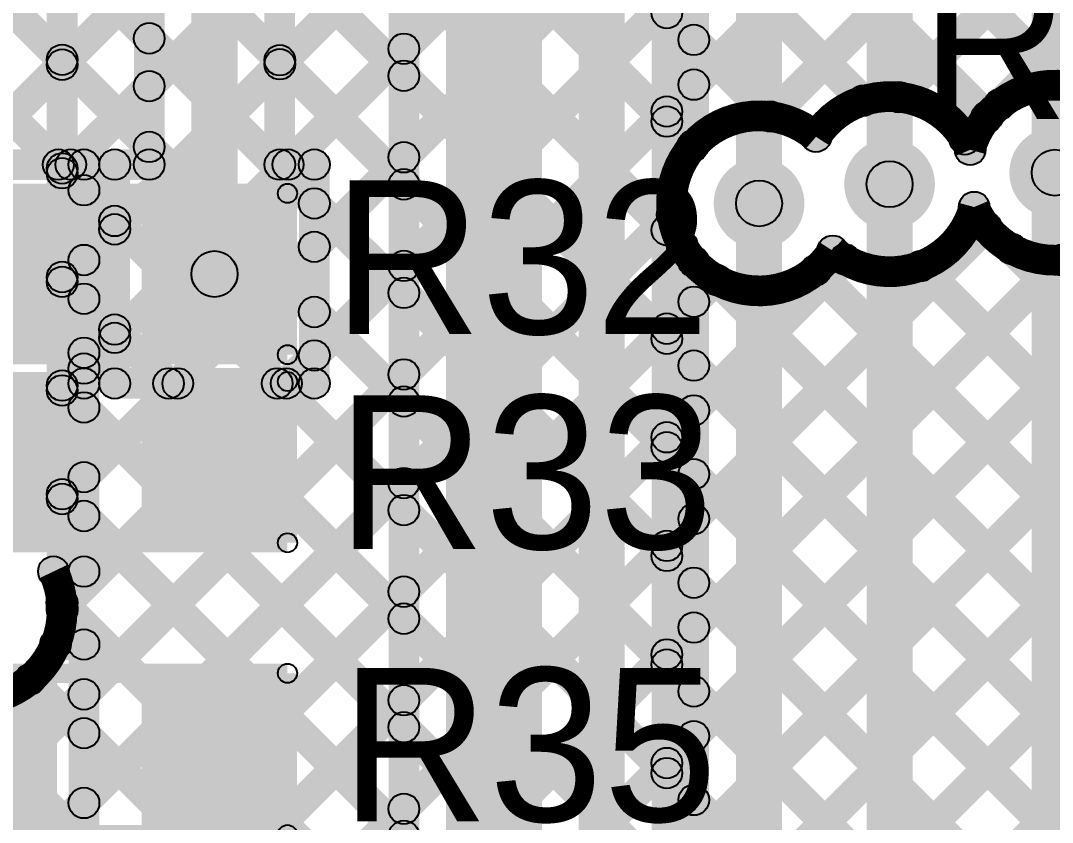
# Model space of a CAD drawing. Header units: millimetres. Extents: x -0.28 to 3.03, y -0.05 to 3.12.
# Drawn here: x 0.5907 to 0.8594, y 1.3038 to 1.5126 of the extents above; entities that cross this region are included whole.
import ezdxf

# ---------------------------------------------------------------- set-up
doc = ezdxf.new("R2010")
doc.units = ezdxf.units.MM
doc.header["$MEASUREMENT"] = 0
for name, color, linetype in [('BottomLayer', 5, 'Continuous'), ('TopLayer', 1, 'Continuous'), ('TopOverlay', 2, 'Continuous'), ('TopPaste', 8, 'Continuous'), ('TopSolder', 216, 'Continuous'), ('ViaHoleLayer', 16, 'Continuous')]:
    doc.layers.add(name, color=color, linetype=linetype)

# ---------------------------------------------------------------- blocks, each defined once
blk = doc.blocks.new('R__0603_36')
at = {"layer": 'TopLayer'}
for points in [[(-0.015, 0.0175), (-0.015, -0.0175), (-0.045, -0.0175), (-0.045, 0.0175)], [(0.045, 0.0175), (0.045, -0.0175), (0.015, -0.0175), (0.015, 0.0175)]]:
    blk.add_hatch(color=1, dxfattribs=at).paths.add_polyline_path(points)
at = {"layer": 'TopOverlay'}
h = blk.add_hatch(color=2, dxfattribs=at)
edge = h.paths.add_edge_path()
edge.add_arc((-0.049, 0.021), 0.0025, 0, 360)
h = blk.add_hatch(color=2, dxfattribs=at)
edge = h.paths.add_edge_path()
edge.add_arc((-0.049, 0.021), 0.0025, 0, 360)
for points in [[(-0.049, 0.0185), (-0.049, 0.0235), (0.049, 0.0235), (0.049, 0.0185)], [(-0.0465, -0.021), (-0.0515, -0.021), (-0.0515, 0.021), (-0.0465, 0.021)], [(0.0515, -0.021), (0.0465, -0.021), (0.0465, 0.021), (0.0515, 0.021)], [(-0.049, -0.0235), (-0.049, -0.0185), (0.049, -0.0185), (0.049, -0.0235)]]:
    blk.add_hatch(color=2, dxfattribs=at).paths.add_polyline_path(points)
h = blk.add_hatch(color=2, dxfattribs=at)
edge = h.paths.add_edge_path()
edge.add_arc((0.049, 0.021), 0.0025, 0, 360)
h = blk.add_hatch(color=2, dxfattribs=at)
edge = h.paths.add_edge_path()
edge.add_arc((0.049, 0.021), 0.0025, 0, 360)
h = blk.add_hatch(color=2, dxfattribs=at)
edge = h.paths.add_edge_path()
edge.add_arc((-0.049, -0.021), 0.0025, 0, 360)
h = blk.add_hatch(color=2, dxfattribs=at)
edge = h.paths.add_edge_path()
edge.add_arc((-0.049, -0.021), 0.0025, 0, 360)
h = blk.add_hatch(color=2, dxfattribs=at)
edge = h.paths.add_edge_path()
edge.add_arc((0.049, -0.021), 0.0025, 0, 360)
h = blk.add_hatch(color=2, dxfattribs=at)
edge = h.paths.add_edge_path()
edge.add_arc((0.049, -0.021), 0.0025, 0, 360)
at = {"layer": 'TopPaste'}
for points in [[(-0.015, 0.0175), (-0.015, -0.0175), (-0.045, -0.0175), (-0.045, 0.0175)], [(0.045, 0.0175), (0.045, -0.0175), (0.015, -0.0175), (0.015, 0.0175)]]:
    blk.add_hatch(color=8, dxfattribs=at).paths.add_polyline_path(points)
at = {"layer": 'TopSolder'}
for points in [[(-0.011, 0.0215), (-0.011, -0.0215), (-0.049, -0.0215), (-0.049, 0.0215)], [(0.049, 0.0215), (0.049, -0.0215), (0.011, -0.0215), (0.011, 0.0215)]]:
    blk.add_hatch(color=216, dxfattribs=at).paths.add_polyline_path(points)
at = {"layer": 'TopOverlay'}
for centre in [(-0.049, 0.021), (-0.049, 0.021), (0.049, 0.021), (0.049, 0.021), (-0.049, -0.021), (-0.049, -0.021), (0.049, -0.021), (0.049, -0.021)]:
    blk.add_circle(centre, 0.0025, dxfattribs=at)
blk = doc.blocks.new('R__0603_38')
at = {"layer": 'TopLayer'}
for points in [[(-0.015, 0.0175), (-0.015, -0.0175), (-0.045, -0.0175), (-0.045, 0.0175)], [(0.045, 0.0175), (0.045, -0.0175), (0.015, -0.0175), (0.015, 0.0175)]]:
    blk.add_hatch(color=1, dxfattribs=at).paths.add_polyline_path(points)
at = {"layer": 'TopOverlay'}
h = blk.add_hatch(color=2, dxfattribs=at)
edge = h.paths.add_edge_path()
edge.add_arc((-0.049, 0.021), 0.0025, 0, 360)
h = blk.add_hatch(color=2, dxfattribs=at)
edge = h.paths.add_edge_path()
edge.add_arc((-0.049, 0.021), 0.0025, 0, 360)
for points in [[(-0.049, 0.0185), (-0.049, 0.0235), (0.049, 0.0235), (0.049, 0.0185)], [(-0.0465, -0.021), (-0.0515, -0.021), (-0.0515, 0.021), (-0.0465, 0.021)], [(0.0515, -0.021), (0.0465, -0.021), (0.0465, 0.021), (0.0515, 0.021)], [(-0.049, -0.0235), (-0.049, -0.0185), (0.049, -0.0185), (0.049, -0.0235)]]:
    blk.add_hatch(color=2, dxfattribs=at).paths.add_polyline_path(points)
h = blk.add_hatch(color=2, dxfattribs=at)
edge = h.paths.add_edge_path()
edge.add_arc((0.049, 0.021), 0.0025, 0, 360)
h = blk.add_hatch(color=2, dxfattribs=at)
edge = h.paths.add_edge_path()
edge.add_arc((0.049, 0.021), 0.0025, 0, 360)
h = blk.add_hatch(color=2, dxfattribs=at)
edge = h.paths.add_edge_path()
edge.add_arc((-0.049, -0.021), 0.0025, 0, 360)
h = blk.add_hatch(color=2, dxfattribs=at)
edge = h.paths.add_edge_path()
edge.add_arc((-0.049, -0.021), 0.0025, 0, 360)
h = blk.add_hatch(color=2, dxfattribs=at)
edge = h.paths.add_edge_path()
edge.add_arc((0.049, -0.021), 0.0025, 0, 360)
h = blk.add_hatch(color=2, dxfattribs=at)
edge = h.paths.add_edge_path()
edge.add_arc((0.049, -0.021), 0.0025, 0, 360)
at = {"layer": 'TopPaste'}
for points in [[(-0.015, 0.0175), (-0.015, -0.0175), (-0.045, -0.0175), (-0.045, 0.0175)], [(0.045, 0.0175), (0.045, -0.0175), (0.015, -0.0175), (0.015, 0.0175)]]:
    blk.add_hatch(color=8, dxfattribs=at).paths.add_polyline_path(points)
at = {"layer": 'TopSolder'}
for points in [[(-0.011, 0.0215), (-0.011, -0.0215), (-0.049, -0.0215), (-0.049, 0.0215)], [(0.049, 0.0215), (0.049, -0.0215), (0.011, -0.0215), (0.011, 0.0215)]]:
    blk.add_hatch(color=216, dxfattribs=at).paths.add_polyline_path(points)
at = {"layer": 'TopOverlay'}
for centre in [(-0.049, 0.021), (-0.049, 0.021), (0.049, 0.021), (0.049, 0.021), (-0.049, -0.021), (-0.049, -0.021), (0.049, -0.021), (0.049, -0.021)]:
    blk.add_circle(centre, 0.0025, dxfattribs=at)
blk = doc.blocks.new('R__0603_39')
at = {"layer": 'TopLayer'}
for points in [[(-0.015, 0.0175), (-0.015, -0.0175), (-0.045, -0.0175), (-0.045, 0.0175)], [(0.045, 0.0175), (0.045, -0.0175), (0.015, -0.0175), (0.015, 0.0175)]]:
    blk.add_hatch(color=1, dxfattribs=at).paths.add_polyline_path(points)
at = {"layer": 'TopOverlay'}
h = blk.add_hatch(color=2, dxfattribs=at)
edge = h.paths.add_edge_path()
edge.add_arc((-0.049, 0.021), 0.0025, 0, 360)
h = blk.add_hatch(color=2, dxfattribs=at)
edge = h.paths.add_edge_path()
edge.add_arc((-0.049, 0.021), 0.0025, 0, 360)
for points in [[(-0.049, 0.0185), (-0.049, 0.0235), (0.049, 0.0235), (0.049, 0.0185)], [(-0.0465, -0.021), (-0.0515, -0.021), (-0.0515, 0.021), (-0.0465, 0.021)], [(0.0515, -0.021), (0.0465, -0.021), (0.0465, 0.021), (0.0515, 0.021)], [(-0.049, -0.0235), (-0.049, -0.0185), (0.049, -0.0185), (0.049, -0.0235)]]:
    blk.add_hatch(color=2, dxfattribs=at).paths.add_polyline_path(points)
h = blk.add_hatch(color=2, dxfattribs=at)
edge = h.paths.add_edge_path()
edge.add_arc((0.049, 0.021), 0.0025, 0, 360)
h = blk.add_hatch(color=2, dxfattribs=at)
edge = h.paths.add_edge_path()
edge.add_arc((0.049, 0.021), 0.0025, 0, 360)
h = blk.add_hatch(color=2, dxfattribs=at)
edge = h.paths.add_edge_path()
edge.add_arc((-0.049, -0.021), 0.0025, 0, 360)
h = blk.add_hatch(color=2, dxfattribs=at)
edge = h.paths.add_edge_path()
edge.add_arc((-0.049, -0.021), 0.0025, 0, 360)
h = blk.add_hatch(color=2, dxfattribs=at)
edge = h.paths.add_edge_path()
edge.add_arc((0.049, -0.021), 0.0025, 0, 360)
h = blk.add_hatch(color=2, dxfattribs=at)
edge = h.paths.add_edge_path()
edge.add_arc((0.049, -0.021), 0.0025, 0, 360)
at = {"layer": 'TopPaste'}
for points in [[(-0.015, 0.0175), (-0.015, -0.0175), (-0.045, -0.0175), (-0.045, 0.0175)], [(0.045, 0.0175), (0.045, -0.0175), (0.015, -0.0175), (0.015, 0.0175)]]:
    blk.add_hatch(color=8, dxfattribs=at).paths.add_polyline_path(points)
at = {"layer": 'TopSolder'}
for points in [[(-0.011, 0.0215), (-0.011, -0.0215), (-0.049, -0.0215), (-0.049, 0.0215)], [(0.049, 0.0215), (0.049, -0.0215), (0.011, -0.0215), (0.011, 0.0215)]]:
    blk.add_hatch(color=216, dxfattribs=at).paths.add_polyline_path(points)
at = {"layer": 'TopOverlay'}
for centre in [(-0.049, 0.021), (-0.049, 0.021), (0.049, 0.021), (0.049, 0.021), (-0.049, -0.021), (-0.049, -0.021), (0.049, -0.021), (0.049, -0.021)]:
    blk.add_circle(centre, 0.0025, dxfattribs=at)

msp = doc.modelspace()

# ---------------------------------------------------------------- hatches: boundary and pattern name
at = {"layer": 'BottomLayer'}
for points in [[(0.7265, 0.962), (0.7015, 0.962), (0.7015, 1.84775), (0.7265, 1.84775)], [(0.748, 0.794), (0.736, 0.794), (0.736, 1.83968), (0.748, 1.83968)], [(0.6945, 0.97173), (0.6865, 0.97173), (0.6865, 1.83627), (0.6945, 1.83627)], [(0.763, 0.80104), (0.755, 0.80104), (0.755, 1.83264), (0.763, 1.83264)], [(0.6055, 1.359), (0.5975, 1.359), (0.5975, 1.74727), (0.6055, 1.74727)], [(0.76183, 1.4861), (0.75617, 1.49175), (0.96017, 1.69576), (0.96583, 1.6901)], [(0.7888, 1.48479), (0.78315, 1.49044), (0.97756, 1.68486), (0.98322, 1.67921)], [(0.82216, 1.48986), (0.8165, 1.49552), (1.00635, 1.68536), (1.012, 1.67971)], [(0.84852, 1.48794), (0.84286, 1.49359), (1.01471, 1.66544), (1.02037, 1.65978)], [(0.75617, 1.59662), (0.76183, 1.60228), (0.86564, 1.49847), (0.85998, 1.49281)], [(0.75617, 1.56833), (0.76183, 1.57399), (0.84534, 1.49048), (0.83969, 1.48482)], [(0.60433, 1.47002), (0.59867, 1.47568), (0.68767, 1.56468), (0.69333, 1.55902)], [(0.59867, 1.55613), (0.60433, 1.56179), (0.69333, 1.47279), (0.68767, 1.46713)], [(0.75617, 1.54005), (0.76183, 1.54571), (0.81296, 1.49458), (0.8073, 1.48892)], [(0.60433, 1.4983), (0.59867, 1.50396), (0.63773, 1.54302), (0.64339, 1.53736)], [(0.64475, 1.53833), (0.65041, 1.54399), (0.69333, 1.50107), (0.68767, 1.49541)], [(0.60433, 1.44174), (0.59867, 1.44739), (0.68767, 1.53639), (0.69333, 1.53074)], [(0.59867, 1.52784), (0.60433, 1.5335), (0.69333, 1.4445), (0.68767, 1.43884)], [(0.75617, 1.51177), (0.76183, 1.51742), (0.78881, 1.49044), (0.78315, 1.48479)], [(0.60433, 1.41345), (0.59867, 1.41911), (0.68767, 1.50811), (0.69333, 1.50245)], [(0.59867, 1.49956), (0.60433, 1.50522), (0.69333, 1.41622), (0.68767, 1.41056)], [(0.75617, 1.48348), (0.76183, 1.48914), (0.76841, 1.48256), (0.76275, 1.4769)], [(0.83943, 1.47884), (0.83377, 1.4845), (0.83941, 1.49014), (0.84506, 1.48448)], [(0.60433, 1.38517), (0.59867, 1.39082), (0.68767, 1.47982), (0.69333, 1.47417)], [(0.59867, 1.47128), (0.60433, 1.47693), (0.69333, 1.38793), (0.68767, 1.38228)], [(0.866, 0.978), (0.854, 0.978), (0.854, 1.473), (0.866, 1.473)], [(0.823, 0.949), (0.811, 0.949), (0.811, 1.47), (0.823, 1.47)], [(0.789, 0.90303), (0.777, 0.90303), (0.777, 1.465), (0.789, 1.465)], [(0.75617, 1.4552), (0.76183, 1.46085), (0.76583, 1.45685), (0.76018, 1.45119)], [(0.60433, 1.35688), (0.59867, 1.36254), (0.68767, 1.45154), (0.69333, 1.44588)], [(0.59867, 1.44299), (0.60433, 1.44865), (0.69333, 1.35965), (0.68767, 1.35399)], [(0.77, 0.90303), (0.762, 0.90303), (0.762, 1.44979), (0.77, 1.44979)], [(0.76183, 1.42953), (0.75617, 1.43519), (0.76317, 1.44219), (0.76883, 1.43653)], [(0.75617, 1.42691), (0.76183, 1.43257), (0.76883, 1.42557), (0.76317, 1.41991)], [(0.58239, 1.30666), (0.57673, 1.31231), (0.68767, 1.42325), (0.69333, 1.4176)], [(0.59867, 1.41471), (0.60433, 1.42036), (0.69333, 1.33136), (0.68767, 1.32571)], [(0.76183, 1.40125), (0.75617, 1.4069), (0.76317, 1.4139), (0.76883, 1.40825)], [(0.75617, 1.39863), (0.76183, 1.40429), (0.76883, 1.39729), (0.76317, 1.39163)], [(0.59653, 1.29251), (0.59087, 1.29817), (0.68767, 1.39497), (0.69333, 1.38931)], [(0.59867, 1.38642), (0.60433, 1.39208), (0.69333, 1.30308), (0.68767, 1.29742)], [(0.76183, 1.37296), (0.75617, 1.37862), (0.76317, 1.38562), (0.76883, 1.37996)], [(0.75617, 1.37034), (0.76183, 1.376), (0.76883, 1.369), (0.76317, 1.36334)], [(0.61067, 1.27837), (0.60501, 1.28403), (0.68767, 1.36669), (0.69333, 1.36103)], [(0.59867, 1.35814), (0.60433, 1.3638), (0.69333, 1.2748), (0.68767, 1.26914)], [(0.76183, 1.34468), (0.75617, 1.35033), (0.76317, 1.35733), (0.76883, 1.35168)], [(0.75617, 1.34206), (0.76183, 1.34772), (0.76883, 1.34072), (0.76317, 1.33506)], [(0.54417, 1.33921), (0.54983, 1.34487), (0.64609, 1.2486), (0.64044, 1.24295)], [(0.59032, 1.33821), (0.59598, 1.34386), (0.69333, 1.24651), (0.68767, 1.24085)], [(0.56548, 1.33476), (0.57113, 1.34042), (0.69333, 1.21823), (0.68767, 1.21257)], [(0.62481, 1.26423), (0.61916, 1.26989), (0.68767, 1.3384), (0.69333, 1.33275)], [(0.76183, 1.31639), (0.75617, 1.32205), (0.76317, 1.32905), (0.76883, 1.32339)], [(0.75617, 1.31378), (0.76183, 1.31943), (0.76883, 1.31243), (0.76317, 1.30678)], [(0.63895, 1.25009), (0.6333, 1.25574), (0.68767, 1.31012), (0.69333, 1.30446)]]:
    msp.add_hatch(color=5, dxfattribs=at).paths.add_polyline_path(points)
h = msp.add_hatch(color=5, dxfattribs=at)
edge = h.paths.add_edge_path()
edge.add_arc((0.759, 1.51459), 0.004, 0, 360)
h = msp.add_hatch(color=5, dxfattribs=at)
edge = h.paths.add_edge_path()
edge.add_arc((0.6905, 1.50528), 0.004, 0, 360)
h = msp.add_hatch(color=5, dxfattribs=at)
edge = h.paths.add_edge_path()
edge.add_arc((0.6015, 1.50239), 0.004, 0, 360)
h = msp.add_hatch(color=5, dxfattribs=at)
edge = h.paths.add_edge_path()
edge.add_arc((0.6015, 1.50113), 0.004, 0, 360)
h = msp.add_hatch(color=5, dxfattribs=at)
edge = h.paths.add_edge_path()
edge.add_arc((0.6905, 1.49824), 0.004, 0, 360)
h = msp.add_hatch(color=5, dxfattribs=at)
edge = h.paths.add_edge_path()
edge.add_arc((0.86281, 1.49564), 0.004, 0, 360)
h = msp.add_hatch(color=5, dxfattribs=at)
edge = h.paths.add_edge_path()
edge.add_arc((0.81933, 1.49269), 0.004, 0, 360)
h = msp.add_hatch(color=5, dxfattribs=at)
edge = h.paths.add_edge_path()
edge.add_arc((0.81013, 1.49175), 0.004, 0, 360)
h = msp.add_hatch(color=5, dxfattribs=at)
edge = h.paths.add_edge_path()
edge.add_arc((0.84569, 1.49077), 0.004, 0, 360)
h = msp.add_hatch(color=5, dxfattribs=at)
edge = h.paths.add_edge_path()
edge.add_arc((0.759, 1.48893), 0.004, 0, 360)
h = msp.add_hatch(color=5, dxfattribs=at)
edge = h.paths.add_edge_path()
edge.add_arc((0.78597, 1.48762), 0.004, 0, 360)
h = msp.add_hatch(color=5, dxfattribs=at)
edge = h.paths.add_edge_path()
edge.add_arc((0.78598, 1.48762), 0.004, 0, 360)
h = msp.add_hatch(color=5, dxfattribs=at)
edge = h.paths.add_edge_path()
edge.add_arc((0.84223, 1.48731), 0.004, 0, 360)
h = msp.add_hatch(color=5, dxfattribs=at)
edge = h.paths.add_edge_path()
edge.add_arc((0.84251, 1.48765), 0.004, 0, 360)
h = msp.add_hatch(color=5, dxfattribs=at)
edge = h.paths.add_edge_path()
edge.add_arc((0.759, 1.48631), 0.004, 0, 360)
h = msp.add_hatch(color=5, dxfattribs=at)
edge = h.paths.add_edge_path()
edge.add_arc((0.79782, 1.48234), 0.004, 0, 360)
h = msp.add_hatch(color=5, dxfattribs=at)
edge = h.paths.add_edge_path()
edge.add_arc((0.79782, 1.48234), 0.004, 0, 360)
h = msp.add_hatch(color=5, dxfattribs=at)
edge = h.paths.add_edge_path()
edge.add_arc((0.76558, 1.47973), 0.004, 0, 360)
h = msp.add_hatch(color=5, dxfattribs=at)
edge = h.paths.add_edge_path()
edge.add_arc((0.8366, 1.48167), 0.004, 0, 360)
h = msp.add_hatch(color=5, dxfattribs=at)
edge = h.paths.add_edge_path()
edge.add_arc((0.86, 1.473), 0.01181, 0, 360)
h = msp.add_hatch(color=5, dxfattribs=at)
edge = h.paths.add_edge_path()
edge.add_arc((0.6905, 1.477), 0.004, 0, 360)
h = msp.add_hatch(color=5, dxfattribs=at)
edge = h.paths.add_edge_path()
edge.add_arc((0.817, 1.47), 0.01181, 0, 360)
h = msp.add_hatch(color=5, dxfattribs=at)
edge = h.paths.add_edge_path()
edge.add_arc((0.83798, 1.47895), 0.004, 0, 360)
h = msp.add_hatch(color=5, dxfattribs=at)
edge = h.paths.add_edge_path()
edge.add_arc((0.83798, 1.47895), 0.004, 0, 360)
h = msp.add_hatch(color=5, dxfattribs=at)
edge = h.paths.add_edge_path()
edge.add_arc((0.6015, 1.4741), 0.004, 0, 360)
h = msp.add_hatch(color=5, dxfattribs=at)
edge = h.paths.add_edge_path()
edge.add_arc((0.86, 1.473), 0.006, 0, 360)
h = msp.add_hatch(color=5, dxfattribs=at)
edge = h.paths.add_edge_path()
edge.add_arc((0.6015, 1.47285), 0.004, 0, 360)
h = msp.add_hatch(color=5, dxfattribs=at)
edge = h.paths.add_edge_path()
edge.add_arc((0.783, 1.465), 0.01181, 0, 360)
h = msp.add_hatch(color=5, dxfattribs=at)
edge = h.paths.add_edge_path()
edge.add_arc((0.817, 1.47), 0.006, 0, 360)
h = msp.add_hatch(color=5, dxfattribs=at)
edge = h.paths.add_edge_path()
edge.add_arc((0.6905, 1.46996), 0.004, 0, 360)
h = msp.add_hatch(color=5, dxfattribs=at)
edge = h.paths.add_edge_path()
edge.add_arc((0.783, 1.465), 0.006, 0, 360)
h = msp.add_hatch(color=5, dxfattribs=at)
edge = h.paths.add_edge_path()
edge.add_arc((0.759, 1.45803), 0.004, 0, 360)
h = msp.add_hatch(color=5, dxfattribs=at)
edge = h.paths.add_edge_path()
edge.add_arc((0.763, 1.45402), 0.004, 0, 360)
h = msp.add_hatch(color=5, dxfattribs=at)
edge = h.paths.add_edge_path()
edge.add_arc((0.766, 1.44979), 0.004, 0, 360)
h = msp.add_hatch(color=5, dxfattribs=at)
edge = h.paths.add_edge_path()
edge.add_arc((0.766, 1.44979), 0.004, 0, 360)
h = msp.add_hatch(color=5, dxfattribs=at)
edge = h.paths.add_edge_path()
edge.add_arc((0.6905, 1.44871), 0.004, 0, 360)
h = msp.add_hatch(color=5, dxfattribs=at)
edge = h.paths.add_edge_path()
edge.add_arc((0.6015, 1.44582), 0.004, 0, 360)
h = msp.add_hatch(color=5, dxfattribs=at)
edge = h.paths.add_edge_path()
edge.add_arc((0.6015, 1.44456), 0.004, 0, 360)
h = msp.add_hatch(color=5, dxfattribs=at)
edge = h.paths.add_edge_path()
edge.add_arc((0.6905, 1.44167), 0.004, 0, 360)
h = msp.add_hatch(color=5, dxfattribs=at)
edge = h.paths.add_edge_path()
edge.add_arc((0.766, 1.43936), 0.004, 0, 360)
h = msp.add_hatch(color=5, dxfattribs=at)
edge = h.paths.add_edge_path()
edge.add_arc((0.759, 1.43236), 0.004, 0, 360)
h = msp.add_hatch(color=5, dxfattribs=at)
edge = h.paths.add_edge_path()
edge.add_arc((0.759, 1.42974), 0.004, 0, 360)
h = msp.add_hatch(color=5, dxfattribs=at)
edge = h.paths.add_edge_path()
edge.add_arc((0.6905, 1.42043), 0.004, 0, 360)
h = msp.add_hatch(color=5, dxfattribs=at)
edge = h.paths.add_edge_path()
edge.add_arc((0.766, 1.42274), 0.004, 0, 360)
h = msp.add_hatch(color=5, dxfattribs=at)
edge = h.paths.add_edge_path()
edge.add_arc((0.6015, 1.41754), 0.004, 0, 360)
h = msp.add_hatch(color=5, dxfattribs=at)
edge = h.paths.add_edge_path()
edge.add_arc((0.6015, 1.41628), 0.004, 0, 360)
h = msp.add_hatch(color=5, dxfattribs=at)
edge = h.paths.add_edge_path()
edge.add_arc((0.6905, 1.41339), 0.004, 0, 360)
h = msp.add_hatch(color=5, dxfattribs=at)
edge = h.paths.add_edge_path()
edge.add_arc((0.766, 1.41107), 0.004, 0, 360)
h = msp.add_hatch(color=5, dxfattribs=at)
edge = h.paths.add_edge_path()
edge.add_arc((0.759, 1.40407), 0.004, 0, 360)
h = msp.add_hatch(color=5, dxfattribs=at)
edge = h.paths.add_edge_path()
edge.add_arc((0.759, 1.40146), 0.004, 0, 360)
h = msp.add_hatch(color=5, dxfattribs=at)
edge = h.paths.add_edge_path()
edge.add_arc((0.766, 1.39446), 0.004, 0, 360)
h = msp.add_hatch(color=5, dxfattribs=at)
edge = h.paths.add_edge_path()
edge.add_arc((0.6905, 1.39214), 0.004, 0, 360)
h = msp.add_hatch(color=5, dxfattribs=at)
edge = h.paths.add_edge_path()
edge.add_arc((0.6015, 1.38925), 0.004, 0, 360)
h = msp.add_hatch(color=5, dxfattribs=at)
edge = h.paths.add_edge_path()
edge.add_arc((0.6015, 1.388), 0.004, 0, 360)
h = msp.add_hatch(color=5, dxfattribs=at)
edge = h.paths.add_edge_path()
edge.add_arc((0.6905, 1.3851), 0.004, 0, 360)
h = msp.add_hatch(color=5, dxfattribs=at)
edge = h.paths.add_edge_path()
edge.add_arc((0.766, 1.38279), 0.004, 0, 360)
h = msp.add_hatch(color=5, dxfattribs=at)
edge = h.paths.add_edge_path()
edge.add_arc((0.759, 1.37579), 0.004, 0, 360)
h = msp.add_hatch(color=5, dxfattribs=at)
edge = h.paths.add_edge_path()
edge.add_arc((0.759, 1.37317), 0.004, 0, 360)
h = msp.add_hatch(color=5, dxfattribs=at)
edge = h.paths.add_edge_path()
edge.add_arc((0.6905, 1.36386), 0.004, 0, 360)
h = msp.add_hatch(color=5, dxfattribs=at)
edge = h.paths.add_edge_path()
edge.add_arc((0.766, 1.36617), 0.004, 0, 360)
h = msp.add_hatch(color=5, dxfattribs=at)
edge = h.paths.add_edge_path()
edge.add_arc((0.6015, 1.36097), 0.004, 0, 360)
h = msp.add_hatch(color=5, dxfattribs=at)
edge = h.paths.add_edge_path()
edge.add_arc((0.6015, 1.35971), 0.004, 0, 360)
h = msp.add_hatch(color=5, dxfattribs=at)
edge = h.paths.add_edge_path()
edge.add_arc((0.6015, 1.359), 0.004, 0, 360)
h = msp.add_hatch(color=5, dxfattribs=at)
edge = h.paths.add_edge_path()
edge.add_arc((0.6015, 1.359), 0.004, 0, 360)
h = msp.add_hatch(color=5, dxfattribs=at)
edge = h.paths.add_edge_path()
edge.add_arc((0.6905, 1.35682), 0.004, 0, 360)
h = msp.add_hatch(color=5, dxfattribs=at)
edge = h.paths.add_edge_path()
edge.add_arc((0.766, 1.35451), 0.004, 0, 360)
h = msp.add_hatch(color=5, dxfattribs=at)
edge = h.paths.add_edge_path()
edge.add_arc((0.759, 1.3475), 0.004, 0, 360)
h = msp.add_hatch(color=5, dxfattribs=at)
edge = h.paths.add_edge_path()
edge.add_arc((0.759, 1.34489), 0.004, 0, 360)
h = msp.add_hatch(color=5, dxfattribs=at)
edge = h.paths.add_edge_path()
edge.add_arc((0.59315, 1.34103), 0.004, 0, 360)
h = msp.add_hatch(color=5, dxfattribs=at)
edge = h.paths.add_edge_path()
edge.add_arc((0.766, 1.33789), 0.004, 0, 360)
h = msp.add_hatch(color=5, dxfattribs=at)
edge = h.paths.add_edge_path()
edge.add_arc((0.6905, 1.33557), 0.004, 0, 360)
h = msp.add_hatch(color=5, dxfattribs=at)
edge = h.paths.add_edge_path()
edge.add_arc((0.6905, 1.32854), 0.004, 0, 360)
h = msp.add_hatch(color=5, dxfattribs=at)
edge = h.paths.add_edge_path()
edge.add_arc((0.766, 1.32622), 0.004, 0, 360)
h = msp.add_hatch(color=5, dxfattribs=at)
edge = h.paths.add_edge_path()
edge.add_arc((0.759, 1.31922), 0.004, 0, 360)
h = msp.add_hatch(color=5, dxfattribs=at)
edge = h.paths.add_edge_path()
edge.add_arc((0.759, 1.3166), 0.004, 0, 360)
h = msp.add_hatch(color=5, dxfattribs=at)
edge = h.paths.add_edge_path()
edge.add_arc((0.6905, 1.30729), 0.004, 0, 360)
h = msp.add_hatch(color=5, dxfattribs=at)
edge = h.paths.add_edge_path()
edge.add_arc((0.766, 1.3096), 0.004, 0, 360)
h = msp.add_hatch(color=5, dxfattribs=at)
edge = h.paths.add_edge_path()
edge.add_arc((0.6905, 1.30025), 0.004, 0, 360)
at = {"layer": 'TopLayer'}
for points in [[(0.25667, 1.84156), (0.26233, 1.84722), (0.62701, 1.48254), (0.62135, 1.47688)], [(0.25667, 1.81328), (0.26233, 1.81893), (0.60333, 1.47793), (0.59768, 1.47227)], [(0.50834, 1.61817), (0.514, 1.62383), (0.62701, 1.51082), (0.62135, 1.50516)], [(0.62148, 1.61817), (0.62714, 1.62383), (0.76841, 1.48256), (0.76275, 1.4769)], [(0.64977, 1.61817), (0.65542, 1.62383), (0.76883, 1.51042), (0.76317, 1.50477)], [(0.66101, 1.49842), (0.65535, 1.50407), (0.74212, 1.59084), (0.74778, 1.58518)], [(0.823, 1.47), (0.811, 1.47), (0.811, 1.587), (0.823, 1.587)], [(0.66315, 1.47227), (0.65749, 1.47793), (0.75626, 1.5767), (0.76192, 1.57104)], [(0.866, 1.473), (0.854, 1.473), (0.854, 1.576), (0.866, 1.576)], [(0.789, 1.465), (0.777, 1.465), (0.777, 1.574), (0.789, 1.574)], [(0.77, 1.48021), (0.762, 1.48021), (0.762, 1.56696), (0.77, 1.56696)], [(0.64718, 1.4466), (0.63518, 1.4466), (0.63518, 1.56282), (0.64718, 1.56282)], [(0.65944, 1.55193), (0.6651, 1.55759), (0.76583, 1.45685), (0.76018, 1.45119)], [(0.67001, 1.45085), (0.66435, 1.4565), (0.76317, 1.55532), (0.76883, 1.54967)], [(0.66218, 1.4751), (0.65418, 1.4751), (0.65418, 1.548), (0.66218, 1.548)], [(0.62818, 1.4751), (0.62018, 1.4751), (0.62018, 1.54759), (0.62818, 1.54759)], [(0.65535, 1.52773), (0.66101, 1.53339), (0.88484, 1.30956), (0.87918, 1.3039)], [(0.57829, 1.47227), (0.57264, 1.47793), (0.62135, 1.52664), (0.62701, 1.52098)], [(0.67001, 1.42256), (0.66435, 1.42822), (0.76317, 1.52704), (0.76883, 1.52138)], [(0.65535, 1.49945), (0.66101, 1.5051), (0.88365, 1.28247), (0.87799, 1.27681)], [(0.60658, 1.47227), (0.60092, 1.47793), (0.62135, 1.49836), (0.62701, 1.4927)], [(0.61001, 1.33428), (0.60435, 1.33994), (0.76317, 1.49875), (0.76883, 1.4931)], [(0.66756, 1.22212), (0.6619, 1.22778), (0.93317, 1.49905), (0.93883, 1.49339)], [(0.44089, 0.96717), (0.43524, 0.97283), (0.94424, 1.48183), (0.94989, 1.47617)], [(0.46918, 0.96717), (0.46352, 0.97283), (0.97252, 1.48183), (0.97818, 1.47617)], [(0.55518, 1.4711), (0.55518, 1.4791), (0.60718, 1.4791), (0.60718, 1.4711)], [(0.61518, 1.4711), (0.61518, 1.4791), (0.62418, 1.4791), (0.62418, 1.4711)], [(0.65818, 1.4711), (0.65818, 1.4791), (0.66718, 1.4791), (0.66718, 1.4711)], [(0.61118, 1.4261), (0.60318, 1.4261), (0.60318, 1.4751), (0.61118, 1.4751)], [(0.61918, 1.4181), (0.61118, 1.4181), (0.61118, 1.4751), (0.61918, 1.4751)], [(0.67118, 1.4181), (0.66318, 1.4181), (0.66318, 1.4751), (0.67118, 1.4751)], [(0.60435, 1.46559), (0.61001, 1.47125), (0.61801, 1.46325), (0.61235, 1.45759)], [(0.66435, 1.46216), (0.67001, 1.46782), (0.88294, 1.25489), (0.87728, 1.24924)], [(0.61001, 1.30599), (0.60435, 1.31165), (0.75756, 1.46485), (0.76321, 1.4592)], [(0.61001, 1.44742), (0.60435, 1.45307), (0.61235, 1.46107), (0.61801, 1.45542)], [(0.67083, 1.28196), (0.66517, 1.28762), (0.83926, 1.4617), (0.84492, 1.45605)], [(0.84586, 1.45036), (0.85152, 1.45602), (0.91591, 1.39162), (0.91025, 1.38597)], [(0.65325, 1.29267), (0.6476, 1.29833), (0.8025, 1.45323), (0.80816, 1.44757)], [(0.67083, 1.25368), (0.66517, 1.25933), (0.85892, 1.45308), (0.86458, 1.44743)], [(0.82214, 1.4458), (0.8278, 1.45145), (0.90294, 1.37631), (0.89728, 1.37065)], [(0.7949, 1.44475), (0.80056, 1.45041), (0.90265, 1.34832), (0.89699, 1.34266)], [(0.62497, 1.29267), (0.61931, 1.29833), (0.76895, 1.44797), (0.77461, 1.44231)], [(0.76919, 1.44218), (0.77485, 1.44783), (0.88643, 1.33626), (0.88077, 1.3306)], [(0.60435, 1.43731), (0.61001, 1.44297), (0.61801, 1.43497), (0.61235, 1.42931)], [(0.66435, 1.43388), (0.67001, 1.43954), (0.88295, 1.22659), (0.87729, 1.22094)], [(0.61001, 1.41913), (0.60435, 1.42479), (0.61235, 1.43279), (0.61801, 1.42713)], [(0.61118, 1.4181), (0.60318, 1.4181), (0.60318, 1.4261), (0.61118, 1.4261)], [(0.61118, 1.4181), (0.60318, 1.4181), (0.60318, 1.4261), (0.61118, 1.4261)], [(0.61518, 1.4141), (0.61518, 1.4221), (0.66718, 1.4221), (0.66718, 1.4141)], [(0.60432, 1.35687), (0.59866, 1.36253), (0.65706, 1.42093), (0.66272, 1.41527)], [(0.61001, 1.39085), (0.60435, 1.3965), (0.62877, 1.42093), (0.63443, 1.41527)], [(0.62639, 1.41527), (0.63205, 1.42093), (0.97165, 1.08133), (0.96599, 1.07567)], [(0.65468, 1.41527), (0.66033, 1.42093), (0.90278, 1.17849), (0.89712, 1.17283)], [(0.61118, 1.3691), (0.60318, 1.3691), (0.60318, 1.4181), (0.61118, 1.4181)], [(0.60435, 1.40903), (0.61001, 1.41468), (0.92437, 1.10032), (0.91871, 1.09467)], [(0.60435, 1.38074), (0.61001, 1.3864), (0.89608, 1.10032), (0.89043, 1.09467)], [(0.49746, 0.96717), (0.4918, 0.97283), (0.89794, 1.37896), (0.90359, 1.37331)], [(0.59922, 1.3651), (0.59922, 1.3731), (0.60718, 1.3731), (0.60718, 1.3651)], [(0.59858, 1.35823), (0.60424, 1.36389), (0.6698, 1.29833), (0.66414, 1.29267)], [(0.59975, 1.3461), (0.59975, 1.3541), (0.60718, 1.3541), (0.60718, 1.3461)], [(0.61118, 1.2955), (0.60318, 1.2955), (0.60318, 1.3501), (0.61118, 1.3501)], [(0.52574, 0.96717), (0.52009, 0.97283), (0.87809, 1.33083), (0.88375, 1.32517)], [(0.60435, 1.32417), (0.61001, 1.32983), (0.64151, 1.29833), (0.63585, 1.29267)]]:
    msp.add_hatch(color=1, dxfattribs=at).paths.add_polyline_path(points)
h = msp.add_hatch(color=1, dxfattribs=at)
edge = h.paths.add_edge_path()
edge.add_arc((0.62418, 1.50799), 0.004, 0, 360)
h = msp.add_hatch(color=1, dxfattribs=at)
edge = h.paths.add_edge_path()
edge.add_arc((0.766, 1.50759), 0.004, 0, 360)
h = msp.add_hatch(color=1, dxfattribs=at)
edge = h.paths.add_edge_path()
edge.add_arc((0.65818, 1.50228), 0.004, 0, 360)
h = msp.add_hatch(color=1, dxfattribs=at)
edge = h.paths.add_edge_path()
edge.add_arc((0.65818, 1.50124), 0.004, 0, 360)
h = msp.add_hatch(color=1, dxfattribs=at)
edge = h.paths.add_edge_path()
edge.add_arc((0.62418, 1.49553), 0.004, 0, 360)
h = msp.add_hatch(color=1, dxfattribs=at)
edge = h.paths.add_edge_path()
edge.add_arc((0.766, 1.49593), 0.004, 0, 360)
h = msp.add_hatch(color=1, dxfattribs=at)
edge = h.paths.add_edge_path()
edge.add_arc((0.62418, 1.47971), 0.004, 0, 360)
h = msp.add_hatch(color=1, dxfattribs=at)
edge = h.paths.add_edge_path()
edge.add_arc((0.76558, 1.47973), 0.004, 0, 360)
h = msp.add_hatch(color=1, dxfattribs=at)
edge = h.paths.add_edge_path()
edge.add_arc((0.766, 1.48021), 0.004, 0, 360)
h = msp.add_hatch(color=1, dxfattribs=at)
edge = h.paths.add_edge_path()
edge.add_arc((0.766, 1.48021), 0.004, 0, 360)
h = msp.add_hatch(color=1, dxfattribs=at)
edge = h.paths.add_edge_path()
edge.add_arc((0.86, 1.473), 0.01181, 0, 360)
h = msp.add_hatch(color=1, dxfattribs=at)
edge = h.paths.add_edge_path()
edge.add_arc((0.817, 1.47), 0.01181, 0, 360)
h = msp.add_hatch(color=1, dxfattribs=at)
edge = h.paths.add_edge_path()
edge.add_arc((0.60051, 1.4751), 0.004, 0, 360)
h = msp.add_hatch(color=1, dxfattribs=at)
edge = h.paths.add_edge_path()
edge.add_arc((0.60375, 1.4751), 0.004, 0, 360)
h = msp.add_hatch(color=1, dxfattribs=at)
edge = h.paths.add_edge_path()
edge.add_arc((0.60718, 1.4751), 0.004, 0, 360)
h = msp.add_hatch(color=1, dxfattribs=at)
edge = h.paths.add_edge_path()
edge.add_arc((0.60718, 1.4751), 0.004, 0, 360)
h = msp.add_hatch(color=1, dxfattribs=at)
edge = h.paths.add_edge_path()
edge.add_arc((0.61518, 1.4751), 0.004, 0, 360)
h = msp.add_hatch(color=1, dxfattribs=at)
edge = h.paths.add_edge_path()
edge.add_arc((0.61518, 1.4751), 0.004, 0, 360)
h = msp.add_hatch(color=1, dxfattribs=at)
edge = h.paths.add_edge_path()
edge.add_arc((0.62418, 1.4751), 0.004, 0, 360)
h = msp.add_hatch(color=1, dxfattribs=at)
edge = h.paths.add_edge_path()
edge.add_arc((0.62418, 1.4751), 0.004, 0, 360)
h = msp.add_hatch(color=1, dxfattribs=at)
edge = h.paths.add_edge_path()
edge.add_arc((0.65818, 1.4751), 0.004, 0, 360)
h = msp.add_hatch(color=1, dxfattribs=at)
edge = h.paths.add_edge_path()
edge.add_arc((0.65818, 1.4751), 0.004, 0, 360)
h = msp.add_hatch(color=1, dxfattribs=at)
edge = h.paths.add_edge_path()
edge.add_arc((0.66032, 1.4751), 0.004, 0, 360)
h = msp.add_hatch(color=1, dxfattribs=at)
edge = h.paths.add_edge_path()
edge.add_arc((0.66718, 1.4751), 0.004, 0, 360)
h = msp.add_hatch(color=1, dxfattribs=at)
edge = h.paths.add_edge_path()
edge.add_arc((0.66718, 1.4751), 0.004, 0, 360)
h = msp.add_hatch(color=1, dxfattribs=at)
edge = h.paths.add_edge_path()
edge.add_arc((0.86, 1.473), 0.006, 0, 360)
h = msp.add_hatch(color=1, dxfattribs=at)
edge = h.paths.add_edge_path()
edge.add_arc((0.783, 1.465), 0.01181, 0, 360)
h = msp.add_hatch(color=1, dxfattribs=at)
edge = h.paths.add_edge_path()
edge.add_arc((0.817, 1.47), 0.006, 0, 360)
h = msp.add_hatch(color=1, dxfattribs=at)
edge = h.paths.add_edge_path()
edge.add_arc((0.60718, 1.46842), 0.004, 0, 360)
h = msp.add_hatch(color=1, dxfattribs=at)
edge = h.paths.add_edge_path()
edge.add_arc((0.783, 1.465), 0.006, 0, 360)
h = msp.add_hatch(color=1, dxfattribs=at)
edge = h.paths.add_edge_path()
edge.add_arc((0.66718, 1.46499), 0.004, 0, 360)
h = msp.add_hatch(color=1, dxfattribs=at)
edge = h.paths.add_edge_path()
edge.add_arc((0.83902, 1.46405), 0.004, 0, 360)
h = msp.add_hatch(color=1, dxfattribs=at)
edge = h.paths.add_edge_path()
edge.add_arc((0.83902, 1.46405), 0.004, 0, 360)
h = msp.add_hatch(color=1, dxfattribs=at)
edge = h.paths.add_edge_path()
edge.add_arc((0.61518, 1.46042), 0.004, 0, 360)
h = msp.add_hatch(color=1, dxfattribs=at)
edge = h.paths.add_edge_path()
edge.add_arc((0.76038, 1.46203), 0.004, 0, 360)
h = msp.add_hatch(color=1, dxfattribs=at)
edge = h.paths.add_edge_path()
edge.add_arc((0.61518, 1.45824), 0.004, 0, 360)
h = msp.add_hatch(color=1, dxfattribs=at)
edge = h.paths.add_edge_path()
edge.add_arc((0.84209, 1.45888), 0.004, 0, 360)
h = msp.add_hatch(color=1, dxfattribs=at)
edge = h.paths.add_edge_path()
edge.add_arc((0.66718, 1.45368), 0.004, 0, 360)
h = msp.add_hatch(color=1, dxfattribs=at)
edge = h.paths.add_edge_path()
edge.add_arc((0.763, 1.45402), 0.004, 0, 360)
h = msp.add_hatch(color=1, dxfattribs=at)
edge = h.paths.add_edge_path()
edge.add_arc((0.80218, 1.45266), 0.004, 0, 360)
h = msp.add_hatch(color=1, dxfattribs=at)
edge = h.paths.add_edge_path()
edge.add_arc((0.80218, 1.45266), 0.004, 0, 360)
h = msp.add_hatch(color=1, dxfattribs=at)
edge = h.paths.add_edge_path()
edge.add_arc((0.84869, 1.45319), 0.004, 0, 360)
h = msp.add_hatch(color=1, dxfattribs=at)
edge = h.paths.add_edge_path()
edge.add_arc((0.60718, 1.45024), 0.004, 0, 360)
h = msp.add_hatch(color=1, dxfattribs=at)
edge = h.paths.add_edge_path()
edge.add_arc((0.80533, 1.4504), 0.004, 0, 360)
h = msp.add_hatch(color=1, dxfattribs=at)
edge = h.paths.add_edge_path()
edge.add_arc((0.86175, 1.45026), 0.004, 0, 360)
h = msp.add_hatch(color=1, dxfattribs=at)
edge = h.paths.add_edge_path()
edge.add_arc((0.64118, 1.4466), 0.006, 0, 360)
h = msp.add_hatch(color=1, dxfattribs=at)
edge = h.paths.add_edge_path()
edge.add_arc((0.79773, 1.44758), 0.004, 0, 360)
h = msp.add_hatch(color=1, dxfattribs=at)
edge = h.paths.add_edge_path()
edge.add_arc((0.82497, 1.44863), 0.004, 0, 360)
h = msp.add_hatch(color=1, dxfattribs=at)
edge = h.paths.add_edge_path()
edge.add_arc((0.77178, 1.44514), 0.004, 0, 360)
h = msp.add_hatch(color=1, dxfattribs=at)
edge = h.paths.add_edge_path()
edge.add_arc((0.77202, 1.445), 0.004, 0, 360)
h = msp.add_hatch(color=1, dxfattribs=at)
edge = h.paths.add_edge_path()
edge.add_arc((0.60718, 1.44014), 0.004, 0, 360)
h = msp.add_hatch(color=1, dxfattribs=at)
edge = h.paths.add_edge_path()
edge.add_arc((0.66718, 1.43671), 0.004, 0, 360)
h = msp.add_hatch(color=1, dxfattribs=at)
edge = h.paths.add_edge_path()
edge.add_arc((0.61518, 1.43214), 0.004, 0, 360)
h = msp.add_hatch(color=1, dxfattribs=at)
edge = h.paths.add_edge_path()
edge.add_arc((0.61518, 1.42996), 0.004, 0, 360)
h = msp.add_hatch(color=1, dxfattribs=at)
edge = h.paths.add_edge_path()
edge.add_arc((0.60718, 1.4261), 0.004, 0, 360)
h = msp.add_hatch(color=1, dxfattribs=at)
edge = h.paths.add_edge_path()
edge.add_arc((0.60718, 1.4261), 0.004, 0, 360)
h = msp.add_hatch(color=1, dxfattribs=at)
edge = h.paths.add_edge_path()
edge.add_arc((0.60718, 1.4261), 0.004, 0, 360)
h = msp.add_hatch(color=1, dxfattribs=at)
edge = h.paths.add_edge_path()
edge.add_arc((0.66718, 1.42539), 0.004, 0, 360)
h = msp.add_hatch(color=1, dxfattribs=at)
edge = h.paths.add_edge_path()
edge.add_arc((0.60718, 1.42196), 0.004, 0, 360)
h = msp.add_hatch(color=1, dxfattribs=at)
edge = h.paths.add_edge_path()
edge.add_arc((0.60718, 1.4181), 0.004, 0, 360)
h = msp.add_hatch(color=1, dxfattribs=at)
edge = h.paths.add_edge_path()
edge.add_arc((0.60718, 1.4181), 0.004, 0, 360)
h = msp.add_hatch(color=1, dxfattribs=at)
edge = h.paths.add_edge_path()
edge.add_arc((0.60718, 1.4181), 0.004, 0, 360)
h = msp.add_hatch(color=1, dxfattribs=at)
edge = h.paths.add_edge_path()
edge.add_arc((0.61518, 1.4181), 0.004, 0, 360)
h = msp.add_hatch(color=1, dxfattribs=at)
edge = h.paths.add_edge_path()
edge.add_arc((0.61518, 1.4181), 0.004, 0, 360)
h = msp.add_hatch(color=1, dxfattribs=at)
edge = h.paths.add_edge_path()
edge.add_arc((0.62922, 1.4181), 0.004, 0, 360)
h = msp.add_hatch(color=1, dxfattribs=at)
edge = h.paths.add_edge_path()
edge.add_arc((0.6316, 1.4181), 0.004, 0, 360)
h = msp.add_hatch(color=1, dxfattribs=at)
edge = h.paths.add_edge_path()
edge.add_arc((0.65751, 1.4181), 0.004, 0, 360)
h = msp.add_hatch(color=1, dxfattribs=at)
edge = h.paths.add_edge_path()
edge.add_arc((0.65989, 1.4181), 0.004, 0, 360)
h = msp.add_hatch(color=1, dxfattribs=at)
edge = h.paths.add_edge_path()
edge.add_arc((0.66718, 1.4181), 0.004, 0, 360)
h = msp.add_hatch(color=1, dxfattribs=at)
edge = h.paths.add_edge_path()
edge.add_arc((0.66718, 1.4181), 0.004, 0, 360)
h = msp.add_hatch(color=1, dxfattribs=at)
edge = h.paths.add_edge_path()
edge.add_arc((0.60718, 1.41185), 0.004, 0, 360)
h = msp.add_hatch(color=1, dxfattribs=at)
edge = h.paths.add_edge_path()
edge.add_arc((0.60718, 1.39368), 0.004, 0, 360)
h = msp.add_hatch(color=1, dxfattribs=at)
edge = h.paths.add_edge_path()
edge.add_arc((0.60718, 1.38357), 0.004, 0, 360)
h = msp.add_hatch(color=1, dxfattribs=at)
edge = h.paths.add_edge_path()
edge.add_arc((0.59922, 1.3691), 0.004, 0, 360)
h = msp.add_hatch(color=1, dxfattribs=at)
edge = h.paths.add_edge_path()
edge.add_arc((0.59922, 1.3691), 0.004, 0, 360)
h = msp.add_hatch(color=1, dxfattribs=at)
edge = h.paths.add_edge_path()
edge.add_arc((0.60718, 1.3691), 0.004, 0, 360)
h = msp.add_hatch(color=1, dxfattribs=at)
edge = h.paths.add_edge_path()
edge.add_arc((0.60718, 1.3691), 0.004, 0, 360)
h = msp.add_hatch(color=1, dxfattribs=at)
edge = h.paths.add_edge_path()
edge.add_arc((0.60141, 1.36106), 0.004, 0, 360)
h = msp.add_hatch(color=1, dxfattribs=at)
edge = h.paths.add_edge_path()
edge.add_arc((0.60149, 1.3597), 0.004, 0, 360)
h = msp.add_hatch(color=1, dxfattribs=at)
edge = h.paths.add_edge_path()
edge.add_arc((0.6015, 1.359), 0.004, 0, 360)
h = msp.add_hatch(color=1, dxfattribs=at)
edge = h.paths.add_edge_path()
edge.add_arc((0.6015, 1.359), 0.004, 0, 360)
h = msp.add_hatch(color=1, dxfattribs=at)
edge = h.paths.add_edge_path()
edge.add_arc((0.59975, 1.3501), 0.004, 0, 360)
h = msp.add_hatch(color=1, dxfattribs=at)
edge = h.paths.add_edge_path()
edge.add_arc((0.59975, 1.3501), 0.004, 0, 360)
h = msp.add_hatch(color=1, dxfattribs=at)
edge = h.paths.add_edge_path()
edge.add_arc((0.60718, 1.3501), 0.004, 0, 360)
h = msp.add_hatch(color=1, dxfattribs=at)
edge = h.paths.add_edge_path()
edge.add_arc((0.60718, 1.3501), 0.004, 0, 360)
h = msp.add_hatch(color=1, dxfattribs=at)
edge = h.paths.add_edge_path()
edge.add_arc((0.60718, 1.33711), 0.004, 0, 360)
h = msp.add_hatch(color=1, dxfattribs=at)
edge = h.paths.add_edge_path()
edge.add_arc((0.60718, 1.327), 0.004, 0, 360)
h = msp.add_hatch(color=1, dxfattribs=at)
edge = h.paths.add_edge_path()
edge.add_arc((0.60718, 1.30882), 0.004, 0, 360)
at = {"layer": 'ViaHoleLayer'}
h = msp.add_hatch(color=16, dxfattribs=at)
edge = h.paths.add_edge_path()
edge.add_arc((0.86, 1.473), 0.00591, 0, 360)
h = msp.add_hatch(color=16, dxfattribs=at)
edge = h.paths.add_edge_path()
edge.add_arc((0.817, 1.47), 0.00591, 0, 360)
h = msp.add_hatch(color=16, dxfattribs=at)
edge = h.paths.add_edge_path()
edge.add_arc((0.783, 1.465), 0.00591, 0, 360)

# ---------------------------------------------------------------- linework, layer by layer
at = {"layer": 'BottomLayer', "const_width": 0.008}
for points in [[(0.83798, 1.47895, -0.875958), (0.88281, 1.473)], [(0.79782, 1.48234, -0.601611), (0.83798, 1.47895)], [(0.766, 1.44979, -0.93519), (0.79782, 1.48234)], [(0.6015, 1.359, -1), (0.5545, 1.359)]]:
    msp.add_lwpolyline(points, format="xyb", dxfattribs=at)
at = {"layer": 'BottomLayer'}
for centre, radius in [((0.759, 1.51459), 0.004), ((0.6905, 1.50528), 0.004), ((0.6015, 1.50239), 0.004), ((0.6015, 1.50113), 0.004), ((0.6905, 1.49824), 0.004), ((0.86281, 1.49564), 0.004), ((0.81933, 1.49269), 0.004), ((0.81013, 1.49175), 0.004), ((0.84569, 1.49077), 0.004), ((0.759, 1.48893), 0.004), ((0.78597, 1.48762), 0.004), ((0.78598, 1.48762), 0.004), ((0.84223, 1.48731), 0.004), ((0.84251, 1.48765), 0.004), ((0.759, 1.48631), 0.004), ((0.79782, 1.48234), 0.004), ((0.79782, 1.48234), 0.004), ((0.76558, 1.47973), 0.004), ((0.8366, 1.48167), 0.004), ((0.6905, 1.477), 0.004), ((0.83798, 1.47895), 0.004), ((0.83798, 1.47895), 0.004), ((0.6015, 1.4741), 0.004), ((0.86, 1.473), 0.006), ((0.6015, 1.47285), 0.004), ((0.817, 1.47), 0.006), ((0.6905, 1.46996), 0.004), ((0.783, 1.465), 0.006), ((0.759, 1.45803), 0.004), ((0.763, 1.45402), 0.004), ((0.766, 1.44979), 0.004), ((0.766, 1.44979), 0.004), ((0.6905, 1.44871), 0.004), ((0.6015, 1.44582), 0.004), ((0.6015, 1.44456), 0.004), ((0.6905, 1.44167), 0.004), ((0.766, 1.43936), 0.004), ((0.759, 1.43236), 0.004), ((0.759, 1.42974), 0.004), ((0.6905, 1.42043), 0.004), ((0.766, 1.42274), 0.004), ((0.6015, 1.41754), 0.004), ((0.6015, 1.41628), 0.004), ((0.6905, 1.41339), 0.004), ((0.766, 1.41107), 0.004), ((0.759, 1.40407), 0.004), ((0.759, 1.40146), 0.004), ((0.766, 1.39446), 0.004), ((0.6905, 1.39214), 0.004), ((0.6015, 1.38925), 0.004), ((0.6015, 1.388), 0.004), ((0.6905, 1.3851), 0.004), ((0.766, 1.38279), 0.004), ((0.759, 1.37579), 0.004), ((0.759, 1.37317), 0.004), ((0.6905, 1.36386), 0.004), ((0.766, 1.36617), 0.004), ((0.6015, 1.36097), 0.004), ((0.6015, 1.35971), 0.004), ((0.6015, 1.359), 0.004), ((0.6015, 1.359), 0.004), ((0.6905, 1.35682), 0.004), ((0.766, 1.35451), 0.004), ((0.759, 1.3475), 0.004), ((0.759, 1.34489), 0.004), ((0.59315, 1.34103), 0.004), ((0.766, 1.33789), 0.004), ((0.6905, 1.33557), 0.004), ((0.6905, 1.32854), 0.004), ((0.766, 1.32622), 0.004), ((0.759, 1.31922), 0.004), ((0.759, 1.3166), 0.004), ((0.6905, 1.30729), 0.004), ((0.766, 1.3096), 0.004), ((0.6905, 1.30025), 0.004)]:
    msp.add_circle(centre, radius, dxfattribs=at)
at = {"layer": 'TopLayer', "const_width": 0.008}
for points in [[(0.80218, 1.45266, -1.082355), (0.766, 1.48021)], [(0.88281, 1.473, -0.816207), (0.83902, 1.46405)], [(0.83902, 1.46405, -0.550758), (0.80218, 1.45266)], [(0.59922, 1.3691, -0.111504), (0.6015, 1.359)], [(0.6015, 1.359, -0.097429), (0.59975, 1.3501)]]:
    msp.add_lwpolyline(points, format="xyb", dxfattribs=at)
at = {"layer": 'TopLayer'}
for centre, radius in [((0.62418, 1.50799), 0.004), ((0.766, 1.50759), 0.004), ((0.65818, 1.50228), 0.004), ((0.65818, 1.50124), 0.004), ((0.62418, 1.49553), 0.004), ((0.766, 1.49593), 0.004), ((0.62418, 1.47971), 0.004), ((0.76558, 1.47973), 0.004), ((0.766, 1.48021), 0.004), ((0.766, 1.48021), 0.004), ((0.60051, 1.4751), 0.004), ((0.60375, 1.4751), 0.004), ((0.60718, 1.4751), 0.004), ((0.60718, 1.4751), 0.004), ((0.61518, 1.4751), 0.004), ((0.61518, 1.4751), 0.004), ((0.62418, 1.4751), 0.004), ((0.62418, 1.4751), 0.004), ((0.65818, 1.4751), 0.004), ((0.65818, 1.4751), 0.004), ((0.66032, 1.4751), 0.004), ((0.66718, 1.4751), 0.004), ((0.66718, 1.4751), 0.004), ((0.86, 1.473), 0.006), ((0.817, 1.47), 0.006), ((0.60718, 1.46842), 0.004), ((0.783, 1.465), 0.006), ((0.66718, 1.46499), 0.004), ((0.83902, 1.46405), 0.004), ((0.83902, 1.46405), 0.004), ((0.76038, 1.46203), 0.004), ((0.61518, 1.46042), 0.004), ((0.61518, 1.45824), 0.004), ((0.84209, 1.45888), 0.004), ((0.66718, 1.45368), 0.004), ((0.763, 1.45402), 0.004), ((0.80218, 1.45266), 0.004), ((0.80218, 1.45266), 0.004), ((0.84869, 1.45319), 0.004), ((0.60718, 1.45024), 0.004), ((0.80533, 1.4504), 0.004), ((0.86175, 1.45026), 0.004), ((0.64118, 1.4466), 0.006), ((0.79773, 1.44758), 0.004), ((0.82497, 1.44863), 0.004), ((0.77178, 1.44514), 0.004), ((0.77202, 1.445), 0.004), ((0.60718, 1.44014), 0.004), ((0.66718, 1.43671), 0.004), ((0.61518, 1.43214), 0.004), ((0.61518, 1.42996), 0.004), ((0.60718, 1.4261), 0.004), ((0.60718, 1.4261), 0.004), ((0.60718, 1.4261), 0.004), ((0.66718, 1.42539), 0.004), ((0.60718, 1.42196), 0.004), ((0.60718, 1.4181), 0.004), ((0.60718, 1.4181), 0.004), ((0.60718, 1.4181), 0.004), ((0.61518, 1.4181), 0.004), ((0.61518, 1.4181), 0.004), ((0.62922, 1.4181), 0.004), ((0.6316, 1.4181), 0.004), ((0.65751, 1.4181), 0.004), ((0.65989, 1.4181), 0.004), ((0.66718, 1.4181), 0.004), ((0.66718, 1.4181), 0.004), ((0.60718, 1.41185), 0.004), ((0.60718, 1.39368), 0.004), ((0.60718, 1.38357), 0.004), ((0.59922, 1.3691), 0.004), ((0.59922, 1.3691), 0.004), ((0.60718, 1.3691), 0.004), ((0.60718, 1.3691), 0.004), ((0.60141, 1.36106), 0.004), ((0.60149, 1.3597), 0.004), ((0.6015, 1.359), 0.004), ((0.6015, 1.359), 0.004), ((0.59975, 1.3501), 0.004), ((0.59975, 1.3501), 0.004), ((0.60718, 1.3501), 0.004), ((0.60718, 1.3501), 0.004), ((0.60718, 1.33711), 0.004), ((0.60718, 1.327), 0.004), ((0.60718, 1.30882), 0.004)]:
    msp.add_circle(centre, radius, dxfattribs=at)

# ---------------------------------------------------------------- block references
at = {"rotation": 360}
for name, p in [('R__0603_39', (0.61118, 1.4466)), ('R__0603_38', (0.61118, 1.3976)), ('R__0603_36', (0.61118, 1.3216))]:
    msp.add_blockref(name, p, dxfattribs=at)

# ---------------------------------------------------------------- texts
at = {"layer": 'TopOverlay'}
for s, p in [('R29', (0.825, 1.487)), ('R32', (0.672, 1.431)), ('R33', (0.673, 1.375)), ('R35', (0.674, 1.304))]:
    msp.add_text(s, height=0.04, dxfattribs=at).set_placement(p)

doc.saveas('drawing.dxf')
